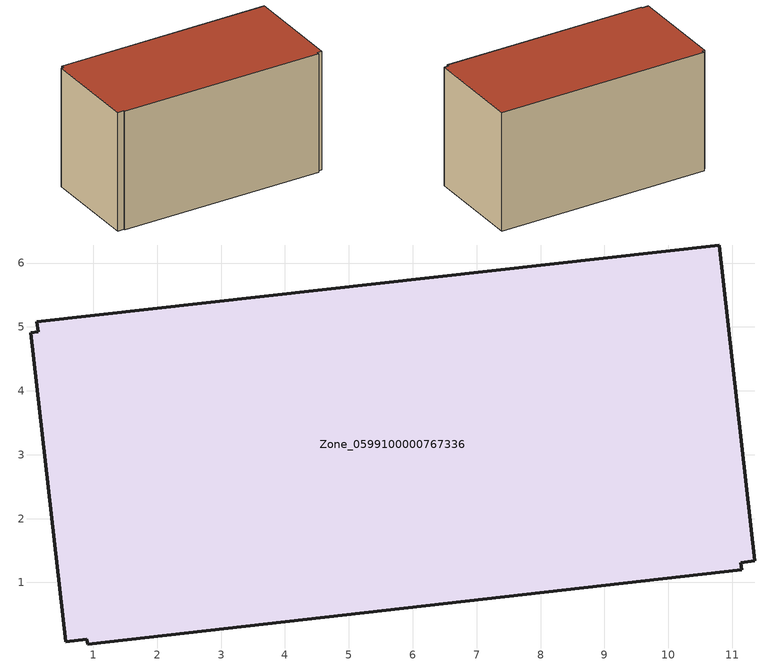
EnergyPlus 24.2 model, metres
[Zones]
Zone_0599100000767336
 floor ground (C_G): 0.57,0.07 0.02,4.91 0.14,4.93 0.11,5.08 10.8,6.28 11.36,1.34 11.13,1.31 11.15,1.2 0.91,0.04 0.9,0.11 z0
 wall outside (C_F): 0.11,5.08 0.14,4.93 0.02,4.91 0.57,0.07 0.9,0.11 0.91,0.04 11.15,1.2 11.13,1.31 11.36,1.34 10.8,6.28 0.11,5.08 z0:6.13
 roof outside (C_R): 11.36,1.34 10.8,6.28 0.11,5.08 0.14,4.93 0.02,4.91 0.57,0.07 0.9,0.11 0.91,0.04 11.15,1.2 11.13,1.31 z6.13
[BUILDING]
Pand.0599100000767336: North Axis=0; Terrain=City; Loads Convergence Tolerance Value=0.04; Temperature Convergence Tolerance Value=0.4; Solar Distribution=FullExterior; Maximum Number of Warmup Days=25; Minimum Number of Warmup Days=1
[Site:Location]
Rotterdam.The.Hague.AP_ZH_NLD Design_Conditions: Latitude=51.96; Longitude=4.45; Time Zone=1; Elevation=-4.5
[SITE:GROUNDTEMPERATURE:BUILDINGSURFACE]
18, 18, 18, 18, 18, 18, 18, 18, 18, 18, 18, 18
[MATERIAL] Thermal Absorptance=0.9; Solar Absorptance=0.7; Visible Absorptance=0.7
Name | Roughness | Thickness | Conductivity | Density | Specific Heat
G.TI.2006-2014 | MediumSmooth | 0.15 | 0.06 | 540 | 1210
F.TI.2006-2014 | Rough | 0.3 | 0.12 | 1920 | 840
R.TI.2006-2014 | MediumRough | 0.2 | 0.08 | 1500 | 1000
[CONSTRUCTION]
C_G: G.TI.2006-2014
C_F: F.TI.2006-2014
C_R: R.TI.2006-2014
[ZONE]
Zone_0599100000767336: Type=1; Multiplier=1; Ceiling Height=Autocalculate; Volume=Autocalculate; Floor Area=autocalculate; Part of Total Floor Area=Yes
[ZONEINFILTRATION:DESIGNFLOWRATE]
Infil_Zone_0599100000767336: Zone or ZoneList or Space or SpaceList=Zone_0599100000767336; Schedule=AlwaysOn; Design Flow Rate Calculation Method=Flow/Area; Flow Rate per Floor Area=0.0015; Constant Term Coefficient=1; Temperature Term Coefficient=0; Velocity Term Coefficient=0; Velocity Squared Term Coefficient=0
[HVACTEMPLATE:ZONE:IDEALLOADSAIRSYSTEM]
Zone_0599100000767336: Maximum Heating Supply Air Temperature=50; Minimum Cooling Supply Air Temperature=13; Maximum Heating Supply Air Humidity Ratio=0.0156; Minimum Cooling Supply Air Humidity Ratio=0.0077; Heating Limit=NoLimit; Cooling Limit=NoLimit; Dehumidification Control Type=ConstantSensibleHeatRatio; Cooling Sensible Heat Ratio=0.7; Dehumidification Setpoint=60; Humidification Control Type=None; Humidification Setpoint=30; Outdoor Air Method=None; Outdoor Air Flow Rate per Person=0.00944; Outdoor Air Flow Rate per Zone Floor Area=0; Outdoor Air Flow Rate per Zone=0; Demand Controlled Ventilation Type=None; Outdoor Air Economizer Type=NoEconomizer; Heat Recovery Type=None; Sensible Heat Recovery Effectiveness=0.7; Latent Heat Recovery Effectiveness=0.65
[ZONECONTROL:THERMOSTAT]
ThermostatControl_Zone_0599100000767336: Zone or ZoneList=Zone_0599100000767336; Control Type Schedule=DualSetpointControlType; Control 1=Thermostat_Zone_0599100000767336; Temperature Difference Between Cutout And Setpoint=0
[THERMOSTATSETPOINT:DUALSETPOINT]
Thermostat_Zone_0599100000767336: Heating Setpoint Temperature Schedule=HeatingSetpoint_Zone_0599100000767336; Cooling Setpoint Temperature Schedule=CoolingSetpoint_Zone_0599100000767336
[SCHEDULE:COMPACT]
HeatingSetpoint_Zone_0599100000767336: Through: 12/31, For: AllDays, Until: 24:00, 21
CoolingSetpoint_Zone_0599100000767336: Through: 12/31, For: AllDays, Until: 24:00, 24
DualSetpointControlType: Through: 12/31, For: AllDays, Until: 24:00, 4
AlwaysOn: Through: 12/31, For: AllDays, Until: 24:00, 1
